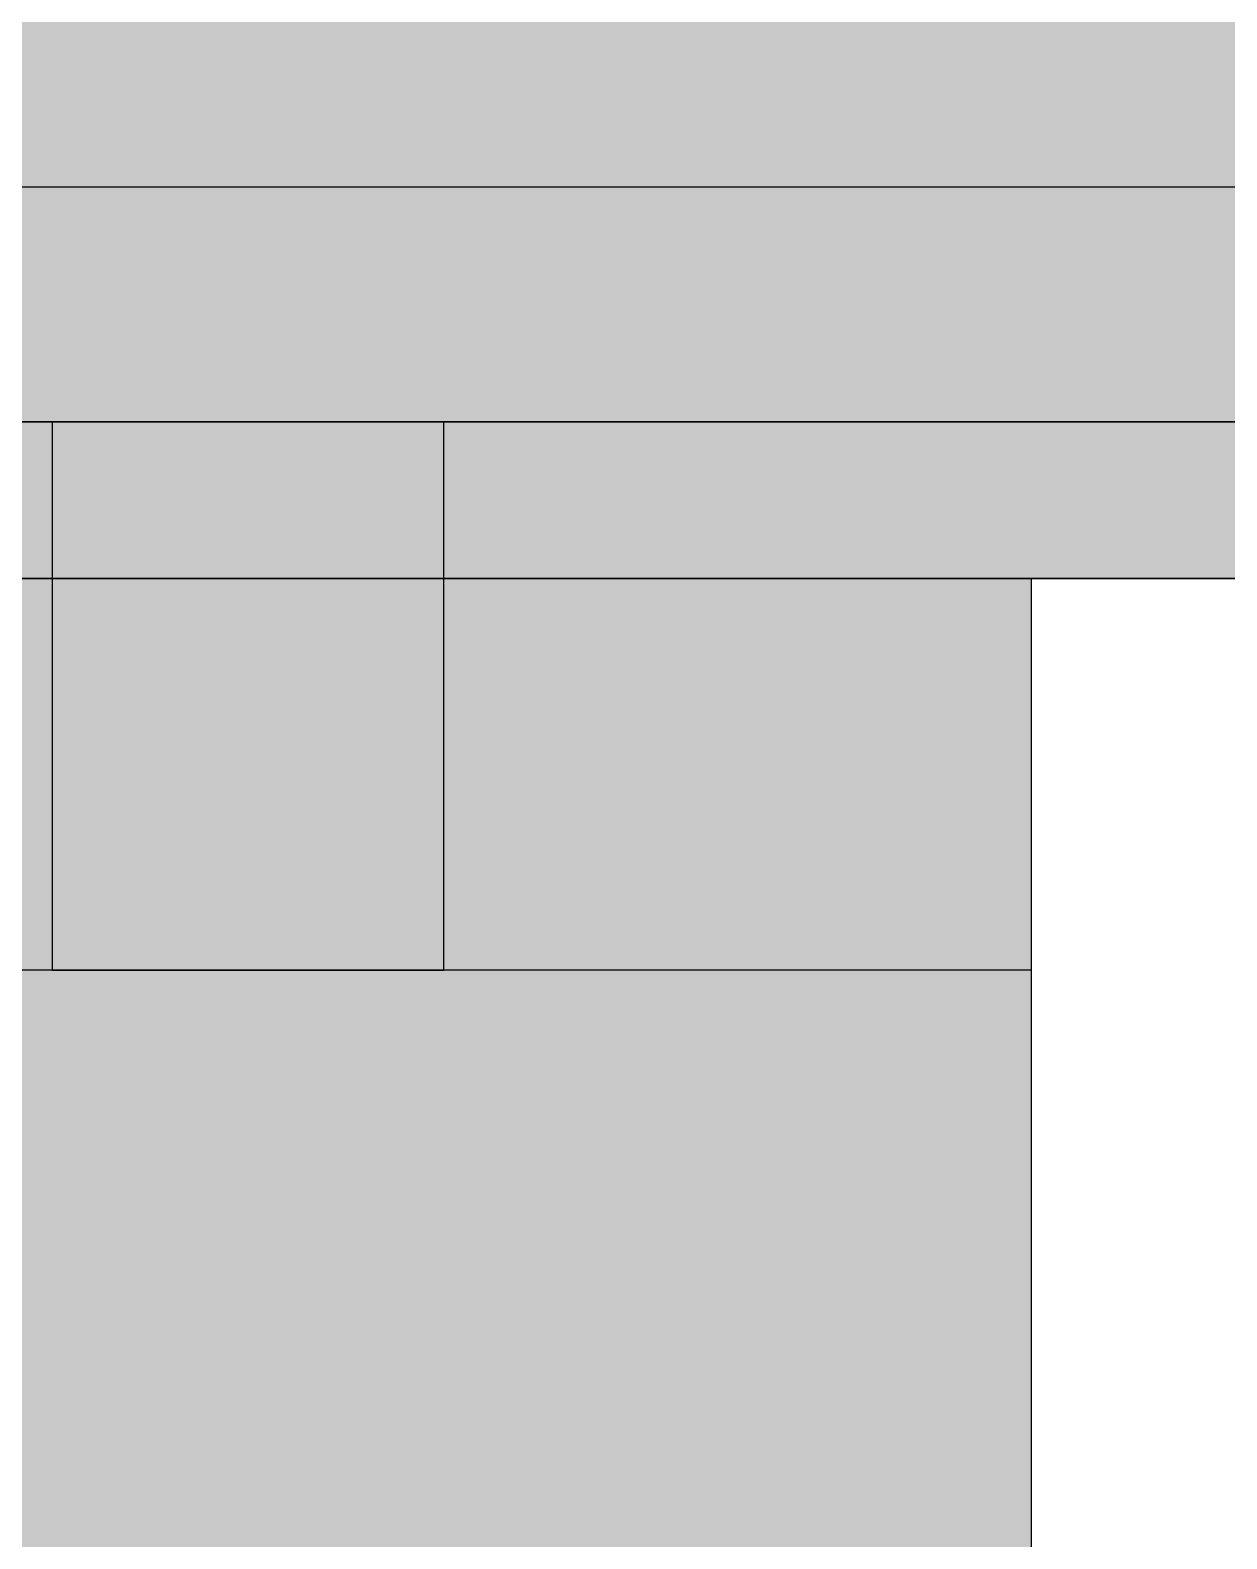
# Model space of a CAD drawing. Extents: x 0 to 756, y -25 to 420.
# Drawn here: x 328.9038 to 329.2092, y 296.7878 to 297.1729 of the extents above; entities that cross this region are included whole.
import ezdxf

# ---------------------------------------------------------------- set-up
doc = ezdxf.new("R2010")
doc.units = 0
doc.layers.get('0').update_dxf_attribs({"lineweight": 25})
doc.layers.add('0-Shading', color=7, linetype='Continuous', lineweight=25)
doc.layers.add('L_Schalldaempfer', color=7, linetype='Continuous', lineweight=35, true_color=0xababab)

# ---------------------------------------------------------------- blocks, each defined once
blk = doc.blocks.new('Shading-A0T78ONBOY', base_point=(329.66275, 313.81244))
at = {"layer": '0-Shading', "color": 7, "true_color": 0xffffff}
for points in [[(324.51938, 297.07294), (329.61868, 297.07294), (324.60151, 310.80527)], [(329.61868, 297.07294), (324.60151, 310.80527), (329.65485, 310.80527)], [(324.57941, 297.13293), (329.62411, 297.13293), (329.13245, 310.73804)], [(329.62411, 297.13293), (329.13245, 310.73804), (329.65994, 310.73804)], [(328.68442, 297.17294), (333.51147, 297.17294), (328.70596, 305.36383)], [(328.67877, 297.03296), (333.30673, 297.03296), (340.48123, 305.35989)], [(328.67877, 297.03296), (332.12992, 299.46783), (328.68518, 299.46783)], [(328.71, 296.83459), (328.69141, 296.83459), (329.15939, 297.03296)], [(328.71227, 296.82639), (328.69141, 296.82639), (329.15939, 297.03296)], [(328.69144, 296.84576), (329.15939, 297.03296), (328.69193, 297.03296)], [(328.70275, 296.84576), (328.69144, 296.84576), (329.15939, 297.03296)], [(328.70681, 296.84113), (328.69144, 296.84113), (329.15939, 297.03296)], [(328.71657, 296.8183), (328.69476, 296.8183), (329.15939, 297.03296)], [(328.72257, 296.81073), (328.70096, 296.81073), (329.15939, 297.03296)], [(328.72608, 296.80209), (328.7056, 296.80209), (329.15939, 297.03296)], [(328.7269, 296.79269), (328.70844, 296.79269), (329.15939, 297.03296)], [(328.70938, 296.78296), (329.15939, 296.78296), (329.15939, 297.03296)], [(329.15939, 296.99487), (328.84979, 296.99487), (329.15939, 297.03296)], [(328.84979, 296.99487), (329.15939, 297.03296), (328.84988, 297.03296)], [(328.84964, 296.93295), (329.15939, 296.93295), (328.84979, 296.99487)], [(329.15939, 296.93295), (329.15939, 296.99487), (328.84979, 296.99487)], [(328.73883, 296.81168), (328.70453, 296.81168), (329.15939, 296.93295)], [(328.73841, 296.82071), (328.70453, 296.82071), (329.15939, 296.93295)], [(328.73619, 296.82852), (328.70456, 296.82852), (329.15939, 296.93295)], [(328.70459, 296.84198), (329.15939, 296.93295), (328.70483, 296.93295)], [(328.71763, 296.84198), (328.70459, 296.84198), (329.15939, 296.93295)], [(328.72551, 296.83929), (328.70459, 296.83929), (329.15939, 296.93295)], [(328.73181, 296.83478), (328.70459, 296.83478), (329.15939, 296.93295)], [(328.73866, 296.80209), (328.7056, 296.80209), (329.15939, 296.93295)], [(329.15939, 296.77319), (328.70844, 296.77319), (329.15939, 296.93295)], [(328.73859, 296.79269), (328.70844, 296.79269), (329.15939, 296.93295)], [(328.736, 296.78296), (328.70938, 296.78296), (329.15939, 296.93295)]]:
    blk.add_solid(points, dxfattribs=at)
at = {"layer": '0-Shading', "color": 7, "true_color": 0xfdfdfd}
for points in [[(328.68448, 297.16913), (333.51147, 297.17294), (328.68442, 297.17294)], [(333.50874, 297.16913), (328.68448, 297.16913), (333.51147, 297.17294)], [(328.68454, 297.16473), (333.50558, 297.16473), (328.68448, 297.16913)], [(333.50558, 297.16473), (333.50874, 297.16913), (328.68448, 297.16913)], [(328.68478, 297.14706), (333.49301, 297.14706), (328.68454, 297.16473)], [(333.49301, 297.14706), (328.68454, 297.16473), (333.50558, 297.16473)], [(329.62402, 297.12833), (329.62411, 297.13293), (324.57941, 297.13293)], [(324.57941, 297.12833), (329.62402, 297.12833), (324.57941, 297.13293)], [(324.57941, 297.10706), (329.6236, 297.10706), (324.57941, 297.12833)], [(329.6236, 297.10706), (324.57941, 297.12833), (329.62402, 297.12833)]]:
    blk.add_solid(points, dxfattribs=at)
at = {"layer": '0-Shading', "color": 7, "true_color": 0xf5f5f5}
for points in [[(328.68497, 297.14352), (333.49301, 297.14706), (328.68478, 297.14706)], [(333.49229, 297.14352), (328.68497, 297.14352), (333.49301, 297.14706)], [(328.68518, 297.1394), (333.49146, 297.1394), (328.68497, 297.14352)], [(333.49146, 297.1394), (333.49229, 297.14352), (328.68497, 297.14352)], [(328.68604, 297.12296), (333.48807, 297.12296), (328.68518, 297.1394)], [(333.48807, 297.12296), (328.68518, 297.1394), (333.49146, 297.1394)], [(324.60701, 297.10275), (329.62335, 297.10275), (324.57941, 297.10706)], [(329.62335, 297.10275), (329.6236, 297.10706), (324.57941, 297.10706)], [(324.73407, 297.08295), (329.62222, 297.08295), (324.60701, 297.10275)], [(329.62222, 297.08295), (324.60701, 297.10275), (329.62335, 297.10275)]]:
    blk.add_solid(points, dxfattribs=at)
at = {"layer": '0-Shading', "color": 254, "true_color": 0xe4e4e4}
for points in [[(328.68634, 297.1199), (333.48807, 297.12296), (328.68604, 297.12296)], [(333.48937, 297.1199), (328.68634, 297.1199), (333.48807, 297.12296)], [(328.68669, 297.11636), (333.49088, 297.11636), (328.68634, 297.1199)], [(333.49088, 297.11636), (333.48937, 297.1199), (328.68634, 297.1199)], [(328.68808, 297.10223), (333.49695, 297.10223), (328.68669, 297.11636)], [(333.49695, 297.10223), (328.68669, 297.11636), (333.49088, 297.11636)], [(324.73572, 297.08282), (329.62222, 297.08295), (324.73407, 297.08295)], [(329.62221, 297.08282), (324.73572, 297.08282), (329.62222, 297.08295)], [(329.62183, 297.07925), (329.62221, 297.08282), (324.73572, 297.08282)], [(324.78723, 297.07925), (329.62183, 297.07925), (324.73572, 297.08282)], [(325.0329, 297.06223), (329.62009, 297.06223), (324.78723, 297.07925)], [(329.62009, 297.06223), (324.78723, 297.07925), (329.62183, 297.07925)]]:
    blk.add_solid(points, dxfattribs=at)
at = {"layer": '0-Shading', "color": 254, "true_color": 0xcdcdcd}
for points in [[(328.68848, 297.09988), (333.49695, 297.10223), (328.68808, 297.10223)], [(333.50022, 297.09988), (328.68848, 297.09988), (333.49695, 297.10223)], [(333.50397, 297.0972), (333.50022, 297.09988), (328.68848, 297.09988)], [(328.68893, 297.0972), (333.50397, 297.0972), (328.68848, 297.09988)], [(328.69077, 297.08633), (333.51904, 297.08633), (328.68893, 297.0972)], [(333.51904, 297.08633), (328.68893, 297.0972), (333.50397, 297.0972)], [(325.03979, 297.06198), (329.62009, 297.06223), (325.0329, 297.06223)], [(329.62004, 297.06198), (325.03979, 297.06198), (329.62009, 297.06223)], [(329.61957, 297.05939), (329.62004, 297.06198), (325.03979, 297.06198)], [(325.10872, 297.05939), (329.61957, 297.05939), (325.03979, 297.06198)], [(325.25143, 297.05402), (329.61865, 297.05402), (325.10872, 297.05939)], [(329.61865, 297.05402), (325.10872, 297.05939), (329.61957, 297.05939)], [(324.57941, 297.04636), (329.61731, 297.04636), (324.57941, 297.05402)], [(329.61731, 297.04636), (324.57941, 297.05402), (329.61865, 297.05402)]]:
    blk.add_solid(points, dxfattribs=at)
at = {"layer": '0-Shading', "color": 253, "true_color": 0xb0b0b0}
for points in [[(328.69122, 297.08487), (333.51904, 297.08633), (328.69077, 297.08633)], [(333.52401, 297.08487), (328.69122, 297.08487), (333.51904, 297.08633)], [(333.52982, 297.08316), (333.52401, 297.08487), (328.69122, 297.08487)], [(328.69177, 297.08316), (333.52982, 297.08316), (328.69122, 297.08487)], [(328.69208, 297.08221), (333.53308, 297.08221), (328.69177, 297.08316)], [(333.53308, 297.08221), (328.69177, 297.08316), (333.52982, 297.08316)], [(328.69391, 297.07635), (333.55289, 297.07635), (328.69208, 297.08221)], [(333.55289, 297.07635), (328.69208, 297.08221), (333.53308, 297.08221)], [(324.608, 297.04456), (329.61673, 297.04456), (324.57941, 297.04636)], [(329.61673, 297.04456), (329.61731, 297.04636), (324.57941, 297.04636)], [(324.73837, 297.03635), (329.61411, 297.03635), (324.608, 297.04456)], [(329.61411, 297.03635), (324.608, 297.04456), (329.61673, 297.04456)]]:
    blk.add_solid(points, dxfattribs=at)
at = {"layer": '0-Shading', "color": 252, "true_color": 0x909090}
for points in [[(328.6944, 297.07587), (333.55289, 297.07635), (328.69391, 297.07635)], [(333.55903, 297.07587), (328.6944, 297.07587), (333.55289, 297.07635)], [(333.56671, 297.07526), (333.55903, 297.07587), (328.6944, 297.07587)], [(328.695, 297.07526), (333.56671, 297.07526), (328.6944, 297.07587)], [(328.6973, 297.07294), (333.59613, 297.07294), (328.695, 297.07526)], [(333.59613, 297.07294), (328.695, 297.07526), (333.56671, 297.07526)], [(329.61349, 297.03574), (329.61411, 297.03635), (324.74014, 297.03635)], [(324.79604, 297.03574), (329.61349, 297.03574), (324.74014, 297.03635)], [(325.05035, 297.03296), (329.61069, 297.03296), (324.79604, 297.03574)], [(329.61069, 297.03296), (324.79604, 297.03574), (329.61349, 297.03574)]]:
    blk.add_solid(points, dxfattribs=at)
at = {"layer": '0-Shading', "color": 252, "true_color": 0x8b8b8b}
for points in [[(328.90939, 296.93295), (328.91034, 296.93295), (328.90939, 297.07294)], [(328.91034, 296.93295), (328.91034, 297.07294), (328.90939, 297.07294)], [(328.90939, 296.93295), (328.91034, 296.93295), (328.91034, 297.07294)], [(328.90939, 296.93295), (328.91034, 297.07294), (328.90939, 297.07294)], [(328.91034, 296.93295), (328.91034, 297.07294), (328.90939, 297.07294)], [(328.90939, 296.93295), (328.91034, 296.93295), (328.90939, 297.07294)], [(328.90939, 296.93295), (328.91034, 296.93295), (328.91034, 297.07294)], [(328.90939, 296.93295), (328.91034, 297.07294), (328.90939, 297.07294)], [(328.91034, 296.93295), (328.91034, 297.07294), (328.90939, 297.07294)], [(328.90939, 296.93295), (328.91034, 296.93295), (328.90939, 297.07294)], [(328.90939, 296.93295), (328.91034, 296.93295), (328.91034, 297.07294)], [(328.90939, 296.93295), (328.91034, 297.07294), (328.90939, 297.07294)], [(328.91034, 296.93295), (328.91034, 297.07294), (328.90939, 297.07294)], [(328.90939, 296.93295), (328.91034, 296.93295), (328.90939, 297.07294)], [(328.90939, 296.93295), (328.91034, 296.93295), (328.91034, 297.07294)], [(328.90939, 296.93295), (328.91034, 297.07294), (328.90939, 297.07294)], [(329.0094, 296.93295), (329.0094, 297.07294), (329.00842, 297.07294)], [(329.00842, 296.93295), (329.0094, 296.93295), (329.00842, 297.07294)], [(329.00842, 296.93295), (329.0094, 297.07294), (329.00842, 297.07294)], [(329.00842, 296.93295), (329.0094, 296.93295), (329.0094, 297.07294)], [(329.0094, 296.93295), (329.0094, 297.07294), (329.00842, 297.07294)], [(329.00842, 296.93295), (329.0094, 296.93295), (329.00842, 297.07294)], [(329.00842, 296.93295), (329.0094, 297.07294), (329.00842, 297.07294)], [(329.00842, 296.93295), (329.0094, 296.93295), (329.0094, 297.07294)], [(329.0094, 296.93295), (329.0094, 297.07294), (329.00842, 297.07294)], [(329.00842, 296.93295), (329.0094, 296.93295), (329.00842, 297.07294)], [(329.00842, 296.93295), (329.0094, 297.07294), (329.00842, 297.07294)], [(329.00842, 296.93295), (329.0094, 296.93295), (329.0094, 297.07294)], [(329.00842, 296.93295), (329.0094, 296.93295), (329.00842, 297.07294)], [(329.0094, 296.93295), (329.0094, 297.07294), (329.00842, 297.07294)], [(329.00842, 296.93295), (329.0094, 296.93295), (329.0094, 297.07294)], [(329.00842, 296.93295), (329.0094, 297.07294), (329.00842, 297.07294)]]:
    blk.add_solid(points, dxfattribs=at)
at = {"layer": '0-Shading', "color": 253, "true_color": 0xa4a4a4}
for points in [[(328.91321, 296.93295), (328.91321, 297.07294), (328.91034, 297.07294)], [(328.91034, 296.93295), (328.91321, 296.93295), (328.91034, 297.07294)], [(328.91034, 296.93295), (328.91321, 296.93295), (328.91321, 297.07294)], [(328.91034, 296.93295), (328.91321, 297.07294), (328.91034, 297.07294)], [(328.91321, 296.93295), (328.91321, 297.07294), (328.91034, 297.07294)], [(328.91034, 296.93295), (328.91321, 296.93295), (328.91034, 297.07294)], [(328.91034, 296.93295), (328.91321, 296.93295), (328.91321, 297.07294)], [(328.91034, 296.93295), (328.91321, 297.07294), (328.91034, 297.07294)], [(328.91321, 296.93295), (328.91321, 297.07294), (328.91034, 297.07294)], [(328.91034, 296.93295), (328.91321, 296.93295), (328.91034, 297.07294)], [(328.91034, 296.93295), (328.91321, 296.93295), (328.91321, 297.07294)], [(328.91034, 296.93295), (328.91321, 297.07294), (328.91034, 297.07294)], [(328.91321, 296.93295), (328.91321, 297.07294), (328.91034, 297.07294)], [(328.91034, 296.93295), (328.91321, 296.93295), (328.91034, 297.07294)], [(328.91034, 296.93295), (328.91321, 296.93295), (328.91321, 297.07294)], [(328.91034, 296.93295), (328.91321, 297.07294), (328.91034, 297.07294)], [(329.00842, 296.93295), (329.00842, 297.07294), (329.00558, 297.07294)], [(329.00558, 296.93295), (329.00842, 296.93295), (329.00558, 297.07294)], [(329.00558, 296.93295), (329.00842, 297.07294), (329.00558, 297.07294)], [(329.00558, 296.93295), (329.00842, 296.93295), (329.00842, 297.07294)], [(329.00842, 296.93295), (329.00842, 297.07294), (329.00558, 297.07294)], [(329.00558, 296.93295), (329.00842, 296.93295), (329.00558, 297.07294)], [(329.00558, 296.93295), (329.00842, 297.07294), (329.00558, 297.07294)], [(329.00558, 296.93295), (329.00842, 296.93295), (329.00842, 297.07294)], [(329.00842, 296.93295), (329.00842, 297.07294), (329.00558, 297.07294)], [(329.00558, 296.93295), (329.00842, 296.93295), (329.00558, 297.07294)], [(329.00558, 296.93295), (329.00842, 297.07294), (329.00558, 297.07294)], [(329.00558, 296.93295), (329.00842, 296.93295), (329.00842, 297.07294)], [(329.00558, 296.93295), (329.00842, 296.93295), (329.00558, 297.07294)], [(329.00842, 296.93295), (329.00842, 297.07294), (329.00558, 297.07294)], [(329.00558, 296.93295), (329.00842, 296.93295), (329.00842, 297.07294)], [(329.00558, 296.93295), (329.00842, 297.07294), (329.00558, 297.07294)]]:
    blk.add_solid(points, dxfattribs=at)
at = {"layer": '0-Shading', "color": 9, "true_color": 0xbbbbbb}
for points in [[(328.91782, 296.93295), (328.91782, 297.07294), (328.91321, 297.07294)], [(328.91321, 296.93295), (328.91782, 296.93295), (328.91321, 297.07294)], [(328.91321, 296.93295), (328.91782, 296.93295), (328.91782, 297.07294)], [(328.91321, 296.93295), (328.91782, 297.07294), (328.91321, 297.07294)], [(328.91782, 296.93295), (328.91782, 297.07294), (328.91321, 297.07294)], [(328.91321, 296.93295), (328.91782, 296.93295), (328.91321, 297.07294)], [(328.91321, 296.93295), (328.91782, 296.93295), (328.91782, 297.07294)], [(328.91321, 296.93295), (328.91782, 297.07294), (328.91321, 297.07294)], [(328.91782, 296.93295), (328.91782, 297.07294), (328.91321, 297.07294)], [(328.91321, 296.93295), (328.91782, 296.93295), (328.91321, 297.07294)], [(328.91321, 296.93295), (328.91782, 296.93295), (328.91782, 297.07294)], [(328.91321, 296.93295), (328.91782, 297.07294), (328.91321, 297.07294)], [(328.91782, 296.93295), (328.91782, 297.07294), (328.91321, 297.07294)], [(328.91321, 296.93295), (328.91782, 296.93295), (328.91321, 297.07294)], [(328.91321, 296.93295), (328.91782, 296.93295), (328.91782, 297.07294)], [(328.91321, 296.93295), (328.91782, 297.07294), (328.91321, 297.07294)], [(329.00558, 296.93295), (329.00558, 297.07294), (329.00098, 297.07294)], [(329.00098, 296.93295), (329.00558, 296.93295), (329.00098, 297.07294)], [(329.00098, 296.93295), (329.00558, 297.07294), (329.00098, 297.07294)], [(329.00098, 296.93295), (329.00558, 296.93295), (329.00558, 297.07294)], [(329.00558, 296.93295), (329.00558, 297.07294), (329.00098, 297.07294)], [(329.00098, 296.93295), (329.00558, 296.93295), (329.00098, 297.07294)], [(329.00098, 296.93295), (329.00558, 297.07294), (329.00098, 297.07294)], [(329.00098, 296.93295), (329.00558, 296.93295), (329.00558, 297.07294)], [(329.00558, 296.93295), (329.00558, 297.07294), (329.00098, 297.07294)], [(329.00098, 296.93295), (329.00558, 296.93295), (329.00098, 297.07294)], [(329.00098, 296.93295), (329.00558, 296.93295), (329.00558, 297.07294)], [(329.00098, 296.93295), (329.00558, 297.07294), (329.00098, 297.07294)], [(329.00098, 296.93295), (329.00558, 296.93295), (329.00098, 297.07294)], [(329.00558, 296.93295), (329.00558, 297.07294), (329.00098, 297.07294)], [(329.00098, 296.93295), (329.00558, 296.93295), (329.00558, 297.07294)], [(329.00098, 296.93295), (329.00558, 297.07294), (329.00098, 297.07294)]]:
    blk.add_solid(points, dxfattribs=at)
at = {"layer": '0-Shading', "color": 254, "true_color": 0xd0d0d0}
for points in [[(328.92404, 296.93295), (328.92404, 297.07294), (328.91782, 297.07294)], [(328.91782, 296.93295), (328.92404, 296.93295), (328.91782, 297.07294)], [(328.91782, 296.93295), (328.92404, 296.93295), (328.92404, 297.07294)], [(328.91782, 296.93295), (328.92404, 297.07294), (328.91782, 297.07294)], [(328.92404, 296.93295), (328.92404, 297.07294), (328.91782, 297.07294)], [(328.91782, 296.93295), (328.92404, 296.93295), (328.91782, 297.07294)], [(328.91782, 296.93295), (328.92404, 296.93295), (328.92404, 297.07294)], [(328.91782, 296.93295), (328.92404, 297.07294), (328.91782, 297.07294)], [(328.91782, 296.93295), (328.92404, 296.93295), (328.91782, 297.07294)], [(328.92404, 296.93295), (328.92404, 297.07294), (328.91782, 297.07294)], [(328.91782, 296.93295), (328.92404, 296.93295), (328.92404, 297.07294)], [(328.91782, 296.93295), (328.92404, 297.07294), (328.91782, 297.07294)], [(328.92404, 296.93295), (328.92404, 297.07294), (328.91782, 297.07294)], [(328.91782, 296.93295), (328.92404, 296.93295), (328.91782, 297.07294)], [(328.91782, 296.93295), (328.92404, 296.93295), (328.92404, 297.07294)], [(328.91782, 296.93295), (328.92404, 297.07294), (328.91782, 297.07294)], [(329.00098, 296.93295), (329.00098, 297.07294), (328.99475, 297.07294)], [(328.99475, 296.93295), (329.00098, 296.93295), (328.99475, 297.07294)], [(328.99475, 296.93295), (329.00098, 297.07294), (328.99475, 297.07294)], [(328.99475, 296.93295), (329.00098, 296.93295), (329.00098, 297.07294)], [(329.00098, 296.93295), (329.00098, 297.07294), (328.99475, 297.07294)], [(328.99475, 296.93295), (329.00098, 296.93295), (328.99475, 297.07294)], [(328.99475, 296.93295), (329.00098, 297.07294), (328.99475, 297.07294)], [(328.99475, 296.93295), (329.00098, 296.93295), (329.00098, 297.07294)], [(329.00098, 296.93295), (329.00098, 297.07294), (328.99475, 297.07294)], [(328.99475, 296.93295), (329.00098, 296.93295), (328.99475, 297.07294)], [(328.99475, 296.93295), (329.00098, 296.93295), (329.00098, 297.07294)], [(328.99475, 296.93295), (329.00098, 297.07294), (328.99475, 297.07294)], [(328.99475, 296.93295), (329.00098, 296.93295), (328.99475, 297.07294)], [(329.00098, 296.93295), (329.00098, 297.07294), (328.99475, 297.07294)], [(328.99475, 296.93295), (329.00098, 296.93295), (329.00098, 297.07294)], [(328.99475, 296.93295), (329.00098, 297.07294), (328.99475, 297.07294)]]:
    blk.add_solid(points, dxfattribs=at)
at = {"layer": '0-Shading', "color": 254, "true_color": 0xe2e2e2}
for points in [[(328.93161, 296.93295), (328.93161, 297.07294), (328.92404, 297.07294)], [(328.92404, 296.93295), (328.93161, 296.93295), (328.92404, 297.07294)], [(328.92914, 297.02716), (328.92404, 297.02716), (328.92914, 297.07294)], [(328.92404, 297.02716), (328.92914, 297.07294), (328.92404, 297.07294)], [(328.92404, 296.93295), (328.93161, 296.93295), (328.92404, 297.07294)], [(328.93161, 296.93295), (328.93161, 297.07294), (328.92404, 297.07294)], [(328.92914, 297.02716), (328.92404, 297.02716), (328.92914, 297.07294)], [(328.92404, 297.02716), (328.92914, 297.07294), (328.92404, 297.07294)], [(328.92404, 296.93295), (328.93161, 296.93295), (328.92404, 297.07294)], [(328.93161, 296.93295), (328.93161, 297.07294), (328.92404, 297.07294)], [(328.92914, 297.02716), (328.92404, 297.02716), (328.92914, 297.07294)], [(328.92404, 297.02716), (328.92914, 297.07294), (328.92404, 297.07294)], [(328.92404, 296.93295), (328.93161, 296.93295), (328.92404, 297.07294)], [(328.93161, 296.93295), (328.93161, 297.07294), (328.92404, 297.07294)], [(328.92404, 296.93295), (328.93161, 296.93295), (328.93161, 297.07294)], [(328.92404, 296.93295), (328.93161, 297.07294), (328.92404, 297.07294)], [(328.92914, 297.02716), (328.93161, 297.02716), (328.93161, 297.07294)], [(328.92914, 297.02716), (328.93161, 297.07294), (328.92914, 297.07294)], [(328.92914, 297.02716), (328.93161, 297.02716), (328.93161, 297.07294)], [(328.92914, 297.02716), (328.93161, 297.07294), (328.92914, 297.07294)], [(328.92914, 297.02716), (328.93161, 297.02716), (328.93161, 297.07294)], [(328.92914, 297.02716), (328.93161, 297.07294), (328.92914, 297.07294)], [(328.99475, 296.93295), (328.99475, 297.07294), (328.98718, 297.07294)], [(328.98718, 296.93295), (328.99475, 296.93295), (328.98718, 297.07294)], [(328.98718, 296.93295), (328.99475, 296.93295), (328.99475, 297.07294)], [(328.98718, 296.93295), (328.99475, 297.07294), (328.98718, 297.07294)], [(328.98965, 297.02716), (328.98965, 297.07294), (328.98718, 297.07294)], [(328.98718, 297.02716), (328.98965, 297.02716), (328.98718, 297.07294)], [(328.98718, 296.93295), (328.99475, 296.93295), (328.99475, 297.07294)], [(328.98718, 296.93295), (328.99475, 297.07294), (328.98718, 297.07294)], [(328.98965, 297.02716), (328.98965, 297.07294), (328.98718, 297.07294)], [(328.98718, 297.02716), (328.98965, 297.02716), (328.98718, 297.07294)], [(328.98965, 296.97873), (328.98718, 296.97873), (328.98965, 297.07294)], [(328.98718, 296.97873), (328.98965, 297.07294), (328.98718, 297.07294)], [(328.98718, 296.93295), (328.99475, 296.93295), (328.98718, 297.07294)], [(328.99475, 296.93295), (328.99475, 297.07294), (328.98718, 297.07294)], [(328.98718, 296.93295), (328.99475, 296.93295), (328.99475, 297.07294)], [(328.98718, 296.93295), (328.99475, 297.07294), (328.98718, 297.07294)], [(328.99475, 297.02716), (328.98965, 297.02716), (328.99475, 297.07294)], [(328.98965, 297.02716), (328.99475, 297.07294), (328.98965, 297.07294)], [(328.99475, 297.02716), (328.98965, 297.02716), (328.99475, 297.07294)], [(328.98965, 297.02716), (328.99475, 297.07294), (328.98965, 297.07294)], [(328.98965, 296.97873), (328.99475, 296.97873), (328.99475, 297.07294)], [(328.98965, 296.97873), (328.99475, 297.07294), (328.98965, 297.07294)], [(328.92404, 296.93295), (328.92914, 297.02716), (328.92404, 297.02716)], [(328.92404, 296.93295), (328.92914, 296.93295), (328.92914, 297.02716)], [(328.92404, 296.93295), (328.92914, 296.93295), (328.92914, 297.02716)], [(328.92404, 296.93295), (328.92914, 297.02716), (328.92404, 297.02716)], [(328.92404, 296.93295), (328.92914, 296.93295), (328.92914, 297.02716)], [(328.92404, 296.93295), (328.92914, 297.02716), (328.92404, 297.02716)], [(328.92914, 296.93295), (328.93161, 296.93295), (328.92914, 297.02716)], [(328.93161, 296.93295), (328.92914, 297.02716), (328.93161, 297.02716)], [(328.92914, 296.93295), (328.93161, 296.93295), (328.92914, 297.02716)], [(328.93161, 296.93295), (328.92914, 297.02716), (328.93161, 297.02716)], [(328.92914, 296.93295), (328.93161, 296.93295), (328.92914, 297.02716)], [(328.93161, 296.93295), (328.92914, 297.02716), (328.93161, 297.02716)], [(328.98718, 296.93295), (328.98965, 296.93295), (328.98718, 297.02716)], [(328.98965, 296.93295), (328.98718, 297.02716), (328.98965, 297.02716)], [(328.98718, 296.93295), (328.98965, 296.93295), (328.98718, 297.02716)], [(328.98965, 296.93295), (328.98718, 297.02716), (328.98965, 297.02716)], [(328.99475, 296.93295), (328.99475, 297.02716), (328.98965, 297.02716)], [(328.98965, 296.93295), (328.99475, 296.93295), (328.98965, 297.02716)], [(328.99475, 296.93295), (328.99475, 297.02716), (328.98965, 297.02716)], [(328.98965, 296.93295), (328.99475, 296.93295), (328.98965, 297.02716)], [(328.98718, 296.93295), (328.98965, 296.97873), (328.98718, 296.97873)], [(328.98718, 296.93295), (328.98965, 296.93295), (328.98965, 296.97873)], [(328.98965, 296.93295), (328.99475, 296.93295), (328.98965, 296.97873)], [(328.99475, 296.93295), (328.98965, 296.97873), (328.99475, 296.97873)]]:
    blk.add_solid(points, dxfattribs=at)
at = {"layer": '0-Shading', "color": 7, "true_color": 0xefefef}
for points in [[(328.93744, 296.97873), (328.93744, 297.07294), (328.93161, 297.07294)], [(328.93161, 296.97873), (328.93744, 296.97873), (328.93161, 297.07294)], [(328.93161, 296.93295), (328.94025, 296.93295), (328.94025, 297.07294)], [(328.93161, 296.93295), (328.94025, 297.07294), (328.93161, 297.07294)], [(328.93161, 296.97873), (328.93744, 296.97873), (328.93161, 297.07294)], [(328.93744, 296.97873), (328.93744, 297.07294), (328.93161, 297.07294)], [(328.93161, 296.93295), (328.94025, 296.93295), (328.94025, 297.07294)], [(328.93161, 296.93295), (328.94025, 297.07294), (328.93161, 297.07294)], [(328.93161, 296.97873), (328.93744, 296.97873), (328.93161, 297.07294)], [(328.93744, 296.97873), (328.93744, 297.07294), (328.93161, 297.07294)], [(328.93161, 296.93295), (328.94025, 296.93295), (328.94025, 297.07294)], [(328.93161, 296.93295), (328.94025, 297.07294), (328.93161, 297.07294)], [(328.93161, 296.93295), (328.94025, 296.93295), (328.93161, 297.07294)], [(328.94025, 296.93295), (328.94025, 297.07294), (328.93161, 297.07294)], [(328.93161, 296.93295), (328.94025, 296.93295), (328.94025, 297.07294)], [(328.93161, 296.93295), (328.94025, 297.07294), (328.93161, 297.07294)], [(328.94025, 296.97873), (328.93744, 296.97873), (328.94025, 297.07294)], [(328.93744, 296.97873), (328.94025, 297.07294), (328.93744, 297.07294)], [(328.94025, 296.97873), (328.93744, 296.97873), (328.94025, 297.07294)], [(328.93744, 296.97873), (328.94025, 297.07294), (328.93744, 297.07294)], [(328.94025, 296.97873), (328.93744, 296.97873), (328.94025, 297.07294)], [(328.93744, 296.97873), (328.94025, 297.07294), (328.93744, 297.07294)], [(328.98453, 296.97556), (328.98453, 297.07294), (328.97852, 297.07294)], [(328.97852, 296.97556), (328.98453, 296.97556), (328.97852, 297.07294)], [(328.97852, 296.93295), (328.98718, 296.93295), (328.98718, 297.07294)], [(328.97852, 296.93295), (328.98718, 297.07294), (328.97852, 297.07294)], [(328.98718, 296.93295), (328.98718, 297.07294), (328.97852, 297.07294)], [(328.97852, 296.93295), (328.98718, 296.93295), (328.97852, 297.07294)], [(328.98135, 296.97873), (328.97852, 296.97873), (328.98135, 297.07294)], [(328.97852, 296.97873), (328.98135, 297.07294), (328.97852, 297.07294)], [(328.98718, 296.93295), (328.98718, 297.07294), (328.97852, 297.07294)], [(328.97852, 296.93295), (328.98718, 296.93295), (328.97852, 297.07294)], [(328.98135, 296.97873), (328.97852, 296.97873), (328.98135, 297.07294)], [(328.97852, 296.97873), (328.98135, 297.07294), (328.97852, 297.07294)], [(328.98718, 296.93295), (328.98718, 297.07294), (328.97852, 297.07294)], [(328.97852, 296.93295), (328.98718, 296.93295), (328.97852, 297.07294)], [(328.97852, 296.93295), (328.98718, 296.93295), (328.98718, 297.07294)], [(328.97852, 296.93295), (328.98718, 297.07294), (328.97852, 297.07294)], [(328.98135, 296.97873), (328.98718, 296.97873), (328.98718, 297.07294)], [(328.98135, 296.97873), (328.98718, 297.07294), (328.98135, 297.07294)], [(328.98135, 296.97873), (328.98718, 296.97873), (328.98718, 297.07294)], [(328.98135, 296.97873), (328.98718, 297.07294), (328.98135, 297.07294)], [(328.98718, 296.97556), (328.98453, 296.97556), (328.98718, 297.07294)], [(328.98453, 296.97556), (328.98718, 297.07294), (328.98453, 297.07294)], [(328.93161, 296.93295), (328.93744, 296.93295), (328.93161, 296.97873)], [(328.93744, 296.93295), (328.93161, 296.97873), (328.93744, 296.97873)], [(328.93161, 296.93295), (328.93744, 296.93295), (328.93161, 296.97873)], [(328.93744, 296.93295), (328.93161, 296.97873), (328.93744, 296.97873)], [(328.93161, 296.93295), (328.93744, 296.93295), (328.93161, 296.97873)], [(328.93744, 296.93295), (328.93161, 296.97873), (328.93744, 296.97873)], [(328.94025, 296.93295), (328.94025, 296.97873), (328.93744, 296.97873)], [(328.93744, 296.93295), (328.94025, 296.93295), (328.93744, 296.97873)], [(328.94025, 296.93295), (328.94025, 296.97873), (328.93744, 296.97873)], [(328.93744, 296.93295), (328.94025, 296.93295), (328.93744, 296.97873)], [(328.94025, 296.93295), (328.94025, 296.97873), (328.93744, 296.97873)], [(328.93744, 296.93295), (328.94025, 296.93295), (328.93744, 296.97873)], [(328.97852, 296.93295), (328.98135, 296.97873), (328.97852, 296.97873)], [(328.97852, 296.93295), (328.98135, 296.93295), (328.98135, 296.97873)], [(328.97852, 296.93295), (328.98135, 296.93295), (328.98135, 296.97873)], [(328.97852, 296.93295), (328.98135, 296.97873), (328.97852, 296.97873)], [(328.98135, 296.93295), (328.98718, 296.93295), (328.98135, 296.97873)], [(328.98718, 296.93295), (328.98135, 296.97873), (328.98718, 296.97873)], [(328.98135, 296.93295), (328.98718, 296.93295), (328.98135, 296.97873)], [(328.98718, 296.93295), (328.98135, 296.97873), (328.98718, 296.97873)], [(328.97852, 296.93295), (328.98453, 296.93295), (328.97852, 296.97556)], [(328.98453, 296.93295), (328.97852, 296.97556), (328.98453, 296.97556)], [(328.98718, 296.93295), (328.98718, 296.97556), (328.98453, 296.97556)], [(328.98453, 296.93295), (328.98718, 296.93295), (328.98453, 296.97556)]]:
    blk.add_solid(points, dxfattribs=at)
at = {"layer": '0-Shading', "color": 7, "true_color": 0xf9f9f9}
for points in [[(328.94965, 296.93295), (328.94965, 297.07294), (328.94025, 297.07294)], [(328.94025, 296.93295), (328.94965, 296.93295), (328.94025, 297.07294)], [(328.94025, 296.93295), (328.94965, 297.07294), (328.94025, 297.07294)], [(328.94025, 296.93295), (328.94965, 296.93295), (328.94965, 297.07294)], [(328.94965, 296.93295), (328.94965, 297.07294), (328.94025, 297.07294)], [(328.94025, 296.93295), (328.94965, 296.93295), (328.94025, 297.07294)], [(328.94025, 296.93295), (328.94965, 297.07294), (328.94025, 297.07294)], [(328.94025, 296.93295), (328.94965, 296.93295), (328.94965, 297.07294)], [(328.94965, 296.93295), (328.94965, 297.07294), (328.94025, 297.07294)], [(328.94025, 296.93295), (328.94965, 296.93295), (328.94025, 297.07294)], [(328.94025, 296.93295), (328.94965, 296.93295), (328.94965, 297.07294)], [(328.94025, 296.93295), (328.94965, 297.07294), (328.94025, 297.07294)], [(328.94025, 297.03033), (328.94312, 297.03033), (328.94025, 297.07294)], [(328.94312, 297.03033), (328.94312, 297.07294), (328.94025, 297.07294)], [(328.94025, 296.93295), (328.94965, 296.93295), (328.94965, 297.07294)], [(328.94025, 296.93295), (328.94965, 297.07294), (328.94025, 297.07294)], [(328.94965, 297.03033), (328.94312, 297.03033), (328.94965, 297.07294)], [(328.94312, 297.03033), (328.94965, 297.07294), (328.94312, 297.07294)], [(328.97852, 296.93295), (328.97852, 297.07294), (328.96915, 297.07294)], [(328.96915, 296.93295), (328.97852, 296.93295), (328.96915, 297.07294)], [(328.97568, 297.03033), (328.96915, 297.03033), (328.97568, 297.07294)], [(328.96915, 297.03033), (328.97568, 297.07294), (328.96915, 297.07294)], [(328.97852, 296.93295), (328.97852, 297.07294), (328.96915, 297.07294)], [(328.96915, 296.93295), (328.97852, 296.93295), (328.96915, 297.07294)], [(328.96915, 296.93295), (328.97852, 297.07294), (328.96915, 297.07294)], [(328.96915, 296.93295), (328.97852, 296.93295), (328.97852, 297.07294)], [(328.97852, 296.93295), (328.97852, 297.07294), (328.96915, 297.07294)], [(328.96915, 296.93295), (328.97852, 296.93295), (328.96915, 297.07294)], [(328.96915, 296.93295), (328.97852, 296.93295), (328.97852, 297.07294)], [(328.96915, 296.93295), (328.97852, 297.07294), (328.96915, 297.07294)], [(328.97852, 296.93295), (328.97852, 297.07294), (328.96915, 297.07294)], [(328.96915, 296.93295), (328.97852, 296.93295), (328.96915, 297.07294)], [(328.96915, 296.93295), (328.97852, 296.93295), (328.97852, 297.07294)], [(328.96915, 296.93295), (328.97852, 297.07294), (328.96915, 297.07294)], [(328.97568, 297.03033), (328.97852, 297.03033), (328.97852, 297.07294)], [(328.97568, 297.03033), (328.97852, 297.07294), (328.97568, 297.07294)], [(328.94025, 296.93295), (328.94312, 296.93295), (328.94025, 297.03033)], [(328.94312, 296.93295), (328.94025, 297.03033), (328.94312, 297.03033)], [(328.94965, 296.93295), (328.94965, 297.03033), (328.94312, 297.03033)], [(328.94312, 296.93295), (328.94965, 296.93295), (328.94312, 297.03033)], [(328.96915, 296.93295), (328.97568, 297.03033), (328.96915, 297.03033)], [(328.96915, 296.93295), (328.97568, 296.93295), (328.97568, 297.03033)], [(328.97568, 296.93295), (328.97852, 296.93295), (328.97568, 297.03033)], [(328.97852, 296.93295), (328.97568, 297.03033), (328.97852, 297.03033)]]:
    blk.add_solid(points, dxfattribs=at)
at = {"layer": '0-Shading', "color": 7, "true_color": 0xfefefe}
for points in [[(328.95938, 296.93295), (328.95938, 297.07294), (328.94965, 297.07294)], [(328.94965, 296.93295), (328.95938, 296.93295), (328.94965, 297.07294)], [(328.95181, 296.96423), (328.94965, 296.96423), (328.95181, 297.07294)], [(328.94965, 296.96423), (328.95181, 297.07294), (328.94965, 297.07294)], [(328.95938, 296.93295), (328.95938, 297.07294), (328.94965, 297.07294)], [(328.94965, 296.93295), (328.95938, 296.93295), (328.94965, 297.07294)], [(328.95181, 296.96423), (328.94965, 296.96423), (328.95181, 297.07294)], [(328.94965, 296.96423), (328.95181, 297.07294), (328.94965, 297.07294)], [(328.94965, 296.93295), (328.95938, 296.93295), (328.94965, 297.07294)], [(328.95938, 296.93295), (328.95938, 297.07294), (328.94965, 297.07294)], [(328.95721, 297.04166), (328.94965, 297.04166), (328.95721, 297.07294)], [(328.94965, 297.04166), (328.95721, 297.07294), (328.94965, 297.07294)], [(328.94965, 296.93295), (328.95938, 296.93295), (328.94965, 297.07294)], [(328.95938, 296.93295), (328.95938, 297.07294), (328.94965, 297.07294)], [(328.94965, 296.93295), (328.95938, 296.93295), (328.95938, 297.07294)], [(328.94965, 296.93295), (328.95938, 297.07294), (328.94965, 297.07294)], [(328.95181, 296.96423), (328.95938, 296.96423), (328.95938, 297.07294)], [(328.95181, 296.96423), (328.95938, 297.07294), (328.95181, 297.07294)], [(328.95181, 296.96423), (328.95938, 296.96423), (328.95938, 297.07294)], [(328.95181, 296.96423), (328.95938, 297.07294), (328.95181, 297.07294)], [(328.95721, 297.04166), (328.95938, 297.04166), (328.95938, 297.07294)], [(328.95721, 297.04166), (328.95938, 297.07294), (328.95721, 297.07294)], [(328.96158, 297.04166), (328.96158, 297.07294), (328.95938, 297.07294)], [(328.95938, 297.04166), (328.96158, 297.04166), (328.95938, 297.07294)], [(328.95938, 296.93295), (328.96915, 297.07294), (328.95938, 297.07294)], [(328.95938, 296.93295), (328.96915, 296.93295), (328.96915, 297.07294)], [(328.96158, 297.04166), (328.96158, 297.07294), (328.95938, 297.07294)], [(328.95938, 297.04166), (328.96158, 297.04166), (328.95938, 297.07294)], [(328.95938, 296.93295), (328.96915, 296.93295), (328.96915, 297.07294)], [(328.95938, 296.93295), (328.96915, 297.07294), (328.95938, 297.07294)], [(328.95938, 296.96423), (328.96698, 296.96423), (328.95938, 297.07294)], [(328.96698, 296.96423), (328.96698, 297.07294), (328.95938, 297.07294)], [(328.95938, 296.93295), (328.96915, 296.93295), (328.96915, 297.07294)], [(328.95938, 296.93295), (328.96915, 297.07294), (328.95938, 297.07294)], [(328.95938, 296.96423), (328.96698, 296.96423), (328.95938, 297.07294)], [(328.96698, 296.96423), (328.96698, 297.07294), (328.95938, 297.07294)], [(328.95938, 296.93295), (328.96915, 296.93295), (328.96915, 297.07294)], [(328.95938, 296.93295), (328.96915, 297.07294), (328.95938, 297.07294)], [(328.96915, 297.04166), (328.96158, 297.04166), (328.96915, 297.07294)], [(328.96158, 297.04166), (328.96915, 297.07294), (328.96158, 297.07294)], [(328.96915, 297.04166), (328.96158, 297.04166), (328.96915, 297.07294)], [(328.96158, 297.04166), (328.96915, 297.07294), (328.96158, 297.07294)], [(328.96915, 296.96423), (328.96698, 296.96423), (328.96915, 297.07294)], [(328.96698, 296.96423), (328.96915, 297.07294), (328.96698, 297.07294)], [(328.96915, 296.96423), (328.96698, 296.96423), (328.96915, 297.07294)], [(328.96698, 296.96423), (328.96915, 297.07294), (328.96698, 297.07294)], [(328.94965, 296.93295), (328.95721, 296.93295), (328.95721, 297.04166)], [(328.94965, 296.93295), (328.95721, 297.04166), (328.94965, 297.04166)], [(328.95721, 296.93295), (328.95938, 296.93295), (328.95721, 297.04166)], [(328.95938, 296.93295), (328.95721, 297.04166), (328.95938, 297.04166)], [(328.95938, 296.93295), (328.96158, 296.93295), (328.95938, 297.04166)], [(328.96158, 296.93295), (328.95938, 297.04166), (328.96158, 297.04166)], [(328.95938, 296.93295), (328.96158, 296.93295), (328.95938, 297.04166)], [(328.96158, 296.93295), (328.95938, 297.04166), (328.96158, 297.04166)], [(328.96915, 296.93295), (328.96915, 297.04166), (328.96158, 297.04166)], [(328.96158, 296.93295), (328.96915, 296.93295), (328.96158, 297.04166)], [(328.96915, 296.93295), (328.96915, 297.04166), (328.96158, 297.04166)], [(328.96158, 296.93295), (328.96915, 296.93295), (328.96158, 297.04166)], [(328.94965, 296.93295), (328.95181, 296.96423), (328.94965, 296.96423)], [(328.94965, 296.93295), (328.95181, 296.93295), (328.95181, 296.96423)], [(328.94965, 296.93295), (328.95181, 296.96423), (328.94965, 296.96423)], [(328.94965, 296.93295), (328.95181, 296.93295), (328.95181, 296.96423)], [(328.95181, 296.93295), (328.95938, 296.93295), (328.95181, 296.96423)], [(328.95938, 296.93295), (328.95181, 296.96423), (328.95938, 296.96423)], [(328.95181, 296.93295), (328.95938, 296.93295), (328.95181, 296.96423)], [(328.95938, 296.93295), (328.95181, 296.96423), (328.95938, 296.96423)], [(328.95938, 296.93295), (328.96698, 296.93295), (328.95938, 296.96423)], [(328.96698, 296.93295), (328.95938, 296.96423), (328.96698, 296.96423)], [(328.95938, 296.93295), (328.96698, 296.93295), (328.95938, 296.96423)], [(328.96698, 296.93295), (328.95938, 296.96423), (328.96698, 296.96423)], [(328.96915, 296.93295), (328.96915, 296.96423), (328.96698, 296.96423)], [(328.96698, 296.93295), (328.96915, 296.93295), (328.96698, 296.96423)], [(328.96915, 296.93295), (328.96915, 296.96423), (328.96698, 296.96423)], [(328.96698, 296.93295), (328.96915, 296.93295), (328.96698, 296.96423)]]:
    blk.add_solid(points, dxfattribs=at)
blk = doc.blocks.new('3D-Objekt-A0T78OT1OY', base_point=(324.4794, 296.53296))
at = {"color": 0, "lineweight": -2}
for p, q in [((324.57939, 297.13295), (352.73939, 297.13295)), ((324.51939, 297.07295), (352.79939, 297.07295)), ((352.79939, 297.07295), (324.51939, 297.07295)), ((328.90939, 297.07295), (328.90939, 296.93295)), ((328.91035, 297.07295), (328.90939, 297.07295)), ((328.90939, 297.07295), (328.90939, 296.93295)), ((328.91035, 297.07295), (328.90939, 297.07295)), ((328.90939, 297.07295), (328.90939, 296.93295)), ((328.91035, 297.07295), (328.90939, 297.07295)), ((328.90939, 297.07295), (328.90939, 296.93295)), ((328.91035, 297.07295), (328.90939, 297.07295)), ((328.91035, 297.07295), (328.90939, 297.07295)), ((328.91035, 297.07295), (328.90939, 297.07295)), ((328.91035, 297.07295), (328.90939, 297.07295)), ((328.91035, 297.07295), (328.90939, 297.07295)), ((328.9132, 297.07295), (328.91035, 297.07295)), ((328.9132, 297.07295), (328.91035, 297.07295)), ((328.9132, 297.07295), (328.91035, 297.07295)), ((328.9132, 297.07295), (328.91035, 297.07295)), ((328.9132, 297.07295), (328.91035, 297.07295)), ((328.9132, 297.07295), (328.91035, 297.07295)), ((328.9132, 297.07295), (328.91035, 297.07295)), ((328.9132, 297.07295), (328.91035, 297.07295)), ((328.91782, 297.07295), (328.9132, 297.07295)), ((328.91782, 297.07295), (328.9132, 297.07295)), ((328.91782, 297.07295), (328.9132, 297.07295)), ((328.91782, 297.07295), (328.9132, 297.07295)), ((328.91782, 297.07295), (328.9132, 297.07295)), ((328.91782, 297.07295), (328.9132, 297.07295)), ((328.91782, 297.07295), (328.9132, 297.07295)), ((328.91782, 297.07295), (328.9132, 297.07295)), ((328.92404, 297.07295), (328.91782, 297.07295)), ((328.92404, 297.07295), (328.91782, 297.07295)), ((328.92404, 297.07295), (328.91782, 297.07295)), ((328.92404, 297.07295), (328.91782, 297.07295)), ((328.92404, 297.07295), (328.91782, 297.07295)), ((328.92404, 297.07295), (328.91782, 297.07295)), ((328.92404, 297.07295), (328.91782, 297.07295)), ((328.92404, 297.07295), (328.91782, 297.07295)), ((328.93162, 297.07295), (328.92404, 297.07295)), ((328.93162, 297.07295), (328.92404, 297.07295)), ((328.93162, 297.07295), (328.92404, 297.07295)), ((328.93162, 297.07295), (328.92404, 297.07295)), ((328.93162, 297.07295), (328.92404, 297.07295)), ((328.93162, 297.07295), (328.92404, 297.07295)), ((328.93162, 297.07295), (328.92404, 297.07295)), ((328.93162, 297.07295), (328.92404, 297.07295)), ((328.94026, 297.07295), (328.93162, 297.07295)), ((328.94026, 297.07295), (328.93162, 297.07295)), ((328.94026, 297.07295), (328.93162, 297.07295)), ((328.94026, 297.07295), (328.93162, 297.07295)), ((328.94026, 297.07295), (328.93162, 297.07295)), ((328.94026, 297.07295), (328.93162, 297.07295)), ((328.94026, 297.07295), (328.93162, 297.07295)), ((328.94026, 297.07295), (328.93162, 297.07295)), ((328.94964, 297.07295), (328.94026, 297.07295)), ((328.94964, 297.07295), (328.94026, 297.07295)), ((328.94964, 297.07295), (328.94026, 297.07295)), ((328.94964, 297.07295), (328.94026, 297.07295)), ((328.94964, 297.07295), (328.94026, 297.07295)), ((328.94964, 297.07295), (328.94026, 297.07295)), ((328.94964, 297.07295), (328.94026, 297.07295)), ((328.94964, 297.07295), (328.94026, 297.07295)), ((328.95939, 297.07295), (328.94964, 297.07295)), ((328.95939, 297.07295), (328.94964, 297.07295)), ((328.95939, 297.07295), (328.94964, 297.07295)), ((328.95939, 297.07295), (328.94964, 297.07295)), ((328.95939, 297.07295), (328.94964, 297.07295)), ((328.95939, 297.07295), (328.94964, 297.07295)), ((328.95939, 297.07295), (328.94964, 297.07295)), ((328.95939, 297.07295), (328.94964, 297.07295)), ((328.96915, 297.07295), (328.95939, 297.07295)), ((328.96915, 297.07295), (328.95939, 297.07295)), ((328.96915, 297.07295), (328.95939, 297.07295)), ((328.96915, 297.07295), (328.95939, 297.07295)), ((328.96915, 297.07295), (328.95939, 297.07295)), ((328.96915, 297.07295), (328.95939, 297.07295)), ((328.96915, 297.07295), (328.95939, 297.07295)), ((328.96915, 297.07295), (328.95939, 297.07295)), ((328.97853, 297.07295), (328.96915, 297.07295)), ((328.97853, 297.07295), (328.96915, 297.07295)), ((328.97853, 297.07295), (328.96915, 297.07295)), ((328.97853, 297.07295), (328.96915, 297.07295)), ((328.97853, 297.07295), (328.96915, 297.07295)), ((328.97853, 297.07295), (328.96915, 297.07295)), ((328.97853, 297.07295), (328.96915, 297.07295)), ((328.97853, 297.07295), (328.96915, 297.07295)), ((328.98717, 297.07295), (328.97853, 297.07295)), ((328.98717, 297.07295), (328.97853, 297.07295)), ((328.98717, 297.07295), (328.97853, 297.07295)), ((328.98717, 297.07295), (328.97853, 297.07295)), ((328.98717, 297.07295), (328.97853, 297.07295)), ((328.98717, 297.07295), (328.97853, 297.07295)), ((328.98717, 297.07295), (328.97853, 297.07295)), ((328.98717, 297.07295), (328.97853, 297.07295)), ((328.99475, 297.07295), (328.98717, 297.07295)), ((328.99475, 297.07295), (328.98717, 297.07295)), ((328.99475, 297.07295), (328.98717, 297.07295)), ((328.99475, 297.07295), (328.98717, 297.07295)), ((328.99475, 297.07295), (328.98717, 297.07295)), ((328.99475, 297.07295), (328.98717, 297.07295)), ((328.99475, 297.07295), (328.98717, 297.07295)), ((328.99475, 297.07295), (328.98717, 297.07295)), ((329.00097, 297.07295), (328.99475, 297.07295)), ((329.00097, 297.07295), (328.99475, 297.07295)), ((329.00097, 297.07295), (328.99475, 297.07295)), ((329.00097, 297.07295), (328.99475, 297.07295)), ((329.00097, 297.07295), (328.99475, 297.07295)), ((329.00097, 297.07295), (328.99475, 297.07295)), ((329.00097, 297.07295), (328.99475, 297.07295)), ((329.00097, 297.07295), (328.99475, 297.07295)), ((329.00559, 297.07295), (329.00097, 297.07295)), ((329.00559, 297.07295), (329.00097, 297.07295)), ((329.00559, 297.07295), (329.00097, 297.07295)), ((329.00559, 297.07295), (329.00097, 297.07295)), ((329.00559, 297.07295), (329.00097, 297.07295)), ((329.00559, 297.07295), (329.00097, 297.07295)), ((329.00559, 297.07295), (329.00097, 297.07295)), ((329.00559, 297.07295), (329.00097, 297.07295)), ((329.00843, 297.07295), (329.00559, 297.07295)), ((329.00843, 297.07295), (329.00559, 297.07295)), ((329.00843, 297.07295), (329.00559, 297.07295)), ((329.00843, 297.07295), (329.00559, 297.07295)), ((329.00843, 297.07295), (329.00559, 297.07295)), ((329.00843, 297.07295), (329.00559, 297.07295)), ((329.00843, 297.07295), (329.00559, 297.07295)), ((329.00843, 297.07295), (329.00559, 297.07295)), ((329.00939, 297.07295), (329.00843, 297.07295)), ((329.00939, 297.07295), (329.00843, 297.07295)), ((329.00939, 297.07295), (329.00843, 297.07295)), ((329.00939, 297.07295), (329.00843, 297.07295)), ((329.00939, 297.07295), (329.00843, 297.07295)), ((329.00939, 297.07295), (329.00843, 297.07295)), ((329.00939, 297.07295), (329.00843, 297.07295)), ((329.00939, 297.07295), (329.00843, 297.07295)), ((329.00939, 296.93295), (329.00939, 297.07295)), ((329.00939, 296.93295), (329.00939, 297.07295)), ((329.00939, 296.93295), (329.00939, 297.07295)), ((329.00939, 296.93295), (329.00939, 297.07295)), ((324.57939, 297.03295), (352.73939, 297.03295)), ((352.73939, 297.03295), (324.57939, 297.03295)), ((329.15939, 297.03295), (328.15939, 297.03295)), ((329.15939, 297.03295), (328.65939, 297.03295)), ((329.15939, 296.53295), (329.15939, 297.03295)), ((329.15939, 297.03295), (329.15939, 297.03295)), ((329.15939, 297.03295), (329.15939, 297.03295)), ((329.15939, 297.03295), (329.15939, 297.03295)), ((329.15939, 296.93295), (329.15939, 297.03295)), ((329.15939, 296.93295), (328.15939, 296.93295)), ((329.15939, 296.93295), (328.65939, 296.93295)), ((328.90939, 296.93295), (328.91035, 296.93295)), ((328.90939, 296.93295), (328.91035, 296.93295)), ((328.90939, 296.93295), (328.91035, 296.93295)), ((328.90939, 296.93295), (328.91035, 296.93295)), ((328.91035, 296.93295), (328.90939, 296.93295)), ((328.91035, 296.93295), (328.90939, 296.93295)), ((328.91035, 296.93295), (328.90939, 296.93295)), ((328.91035, 296.93295), (328.90939, 296.93295)), ((328.91035, 296.93295), (328.9132, 296.93295)), ((328.91035, 296.93295), (328.9132, 296.93295)), ((328.91035, 296.93295), (328.9132, 296.93295)), ((328.91035, 296.93295), (328.9132, 296.93295)), ((328.9132, 296.93295), (328.91035, 296.93295)), ((328.9132, 296.93295), (328.91035, 296.93295)), ((328.9132, 296.93295), (328.91035, 296.93295)), ((328.9132, 296.93295), (328.91035, 296.93295)), ((328.9132, 296.93295), (328.91782, 296.93295)), ((328.9132, 296.93295), (328.91782, 296.93295)), ((328.9132, 296.93295), (328.91782, 296.93295)), ((328.9132, 296.93295), (328.91782, 296.93295)), ((328.91782, 296.93295), (328.9132, 296.93295)), ((328.91782, 296.93295), (328.9132, 296.93295)), ((328.91782, 296.93295), (328.9132, 296.93295)), ((328.91782, 296.93295), (328.9132, 296.93295)), ((328.91782, 296.93295), (328.92404, 296.93295)), ((328.91782, 296.93295), (328.92404, 296.93295)), ((328.91782, 296.93295), (328.92404, 296.93295)), ((328.91782, 296.93295), (328.92404, 296.93295)), ((328.92404, 296.93295), (328.91782, 296.93295)), ((328.92404, 296.93295), (328.91782, 296.93295)), ((328.92404, 296.93295), (328.91782, 296.93295)), ((328.92404, 296.93295), (328.91782, 296.93295)), ((328.92404, 296.93295), (328.93162, 296.93295)), ((328.92404, 296.93295), (328.93162, 296.93295)), ((328.92404, 296.93295), (328.93162, 296.93295)), ((328.92404, 296.93295), (328.93162, 296.93295)), ((328.93162, 296.93295), (328.92404, 296.93295)), ((328.93162, 296.93295), (328.92404, 296.93295)), ((328.93162, 296.93295), (328.92404, 296.93295)), ((328.93162, 296.93295), (328.92404, 296.93295)), ((328.93162, 296.93295), (328.94026, 296.93295)), ((328.93162, 296.93295), (328.94026, 296.93295)), ((328.93162, 296.93295), (328.94026, 296.93295)), ((328.93162, 296.93295), (328.94026, 296.93295)), ((328.94026, 296.93295), (328.93162, 296.93295)), ((328.94026, 296.93295), (328.93162, 296.93295)), ((328.94026, 296.93295), (328.93162, 296.93295)), ((328.94026, 296.93295), (328.93162, 296.93295)), ((328.94026, 296.93295), (328.94964, 296.93295)), ((328.94026, 296.93295), (328.94964, 296.93295)), ((328.94026, 296.93295), (328.94964, 296.93295)), ((328.94026, 296.93295), (328.94964, 296.93295)), ((328.94964, 296.93295), (328.94026, 296.93295)), ((328.94964, 296.93295), (328.94026, 296.93295)), ((328.94964, 296.93295), (328.94026, 296.93295)), ((328.94964, 296.93295), (328.94026, 296.93295)), ((328.94964, 296.93295), (328.95939, 296.93295)), ((328.94964, 296.93295), (328.95939, 296.93295)), ((328.94964, 296.93295), (328.95939, 296.93295)), ((328.94964, 296.93295), (328.95939, 296.93295)), ((328.95939, 296.93295), (328.94964, 296.93295)), ((328.95939, 296.93295), (328.94964, 296.93295)), ((328.95939, 296.93295), (328.94964, 296.93295)), ((328.95939, 296.93295), (328.94964, 296.93295)), ((328.95939, 296.93295), (328.96915, 296.93295)), ((328.95939, 296.93295), (328.96915, 296.93295)), ((328.95939, 296.93295), (328.96915, 296.93295)), ((328.95939, 296.93295), (328.96915, 296.93295)), ((328.96915, 296.93295), (328.95939, 296.93295)), ((328.96915, 296.93295), (328.95939, 296.93295)), ((328.96915, 296.93295), (328.95939, 296.93295)), ((328.96915, 296.93295), (328.95939, 296.93295)), ((328.96915, 296.93295), (328.97853, 296.93295)), ((328.96915, 296.93295), (328.97853, 296.93295)), ((328.96915, 296.93295), (328.97853, 296.93295)), ((328.96915, 296.93295), (328.97853, 296.93295)), ((328.97853, 296.93295), (328.96915, 296.93295)), ((328.97853, 296.93295), (328.96915, 296.93295)), ((328.97853, 296.93295), (328.96915, 296.93295)), ((328.97853, 296.93295), (328.96915, 296.93295)), ((328.97853, 296.93295), (328.98717, 296.93295)), ((328.97853, 296.93295), (328.98717, 296.93295)), ((328.97853, 296.93295), (328.98717, 296.93295)), ((328.97853, 296.93295), (328.98717, 296.93295)), ((328.98717, 296.93295), (328.97853, 296.93295)), ((328.98717, 296.93295), (328.97853, 296.93295)), ((328.98717, 296.93295), (328.97853, 296.93295)), ((328.98717, 296.93295), (328.97853, 296.93295)), ((328.98717, 296.93295), (328.99475, 296.93295)), ((328.98717, 296.93295), (328.99475, 296.93295)), ((328.98717, 296.93295), (328.99475, 296.93295)), ((328.98717, 296.93295), (328.99475, 296.93295)), ((328.99475, 296.93295), (328.98717, 296.93295)), ((328.99475, 296.93295), (328.98717, 296.93295)), ((328.99475, 296.93295), (328.98717, 296.93295)), ((328.99475, 296.93295), (328.98717, 296.93295)), ((328.99475, 296.93295), (329.00097, 296.93295)), ((328.99475, 296.93295), (329.00097, 296.93295)), ((328.99475, 296.93295), (329.00097, 296.93295)), ((328.99475, 296.93295), (329.00097, 296.93295)), ((329.00097, 296.93295), (328.99475, 296.93295)), ((329.00097, 296.93295), (328.99475, 296.93295)), ((329.00097, 296.93295), (328.99475, 296.93295)), ((329.00097, 296.93295), (328.99475, 296.93295)), ((329.00097, 296.93295), (329.00559, 296.93295)), ((329.00097, 296.93295), (329.00559, 296.93295)), ((329.00097, 296.93295), (329.00559, 296.93295)), ((329.00097, 296.93295), (329.00559, 296.93295)), ((329.00559, 296.93295), (329.00097, 296.93295)), ((329.00559, 296.93295), (329.00097, 296.93295)), ((329.00559, 296.93295), (329.00097, 296.93295)), ((329.00559, 296.93295), (329.00097, 296.93295)), ((329.00559, 296.93295), (329.00843, 296.93295)), ((329.00559, 296.93295), (329.00843, 296.93295)), ((329.00559, 296.93295), (329.00843, 296.93295)), ((329.00559, 296.93295), (329.00843, 296.93295)), ((329.00843, 296.93295), (329.00559, 296.93295)), ((329.00843, 296.93295), (329.00559, 296.93295)), ((329.00843, 296.93295), (329.00559, 296.93295)), ((329.00843, 296.93295), (329.00559, 296.93295)), ((329.00843, 296.93295), (329.00939, 296.93295)), ((329.00843, 296.93295), (329.00939, 296.93295)), ((329.00843, 296.93295), (329.00939, 296.93295)), ((329.00843, 296.93295), (329.00939, 296.93295)), ((329.00939, 296.93295), (329.00843, 296.93295)), ((329.00939, 296.93295), (329.00843, 296.93295)), ((329.00939, 296.93295), (329.00843, 296.93295)), ((329.00939, 296.93295), (329.00843, 296.93295)), ((329.15939, 296.53295), (329.15939, 296.93295)), ((329.15939, 296.93295), (329.15939, 296.93295)), ((329.15939, 296.93295), (329.15939, 296.93295))]:
    blk.add_line(p, q, dxfattribs=at)
blk = doc.blocks.new('Polygon-A0T78P1JOY', base_point=(324.51938, 297.07294))
at = {"color": 0, "linetype": 'ByBlock', "lineweight": -2, "ltscale": 0.35}
blk.add_line((352.79939, 297.07295), (324.51939, 297.07295), dxfattribs=at)

msp = doc.modelspace()

# ---------------------------------------------------------------- block references
at = {"linetype": 'Continuous', "ltscale": 1.25}
msp.add_blockref('3D-Objekt-A0T78OT1OY', (324.4794, 296.53296), dxfattribs=at)
msp.add_blockref('Shading-A0T78ONBOY', (329.66275, 313.81244))
at = {"layer": 'L_Schalldaempfer', "ltscale": 0.35}
msp.add_blockref('Polygon-A0T78P1JOY', (324.51938, 297.07294), dxfattribs=at)

doc.saveas('drawing.dxf')
